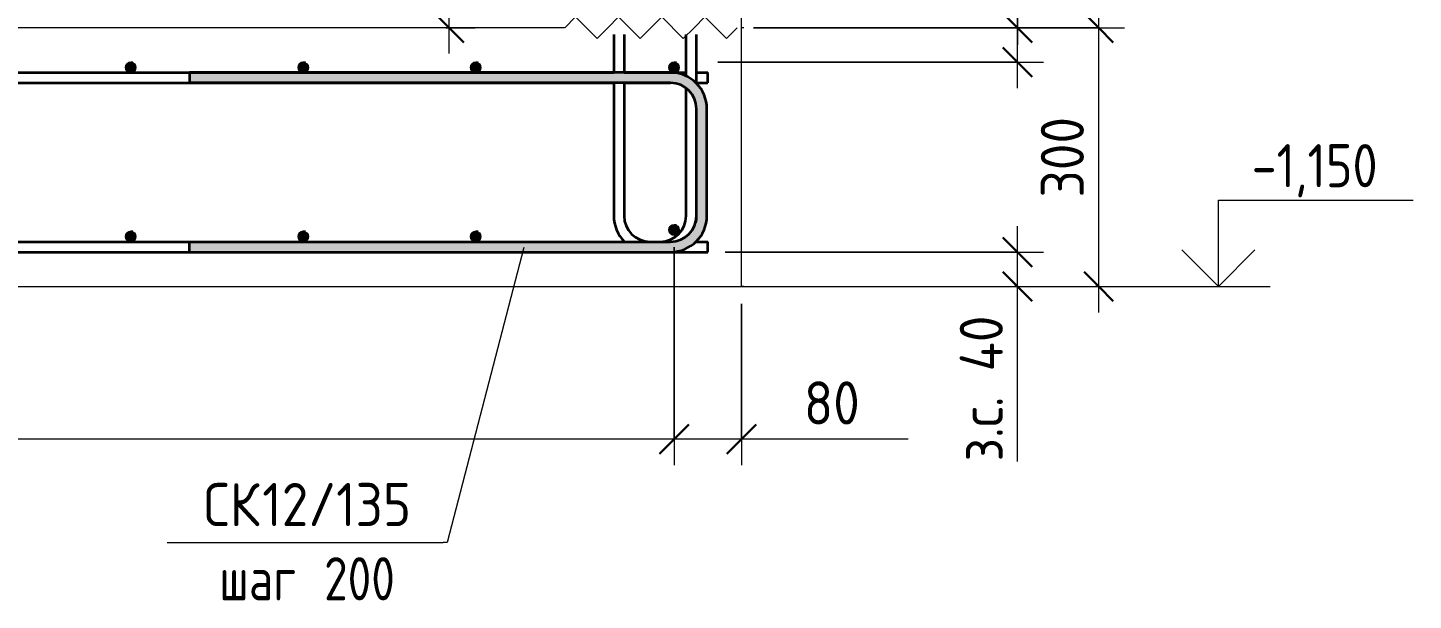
# Model space of a CAD drawing. Header units: millimetres. Extents: x 3129 to 68868, y -1586 to 12682.
# Drawn here: x 5638 to 7245, y -1514 to -850 of the extents above; entities that cross this region are included whole.
import ezdxf

# ---------------------------------------------------------------- set-up
doc = ezdxf.new("R2010")
doc.units = ezdxf.units.MM
doc.linetypes.add('01 Штриховая _2 мм_', pattern=[3, 2, -1])
for name, color, linetype, lineweight in [('AA_Dim', 7, 'Continuous', 9), ('AA_Dim-20', 7, 'Continuous', 9), ('AA_Linii', 7, 'Continuous', 9), ('AA_Oformlenie', 7, 'Continuous', 9), ('AA_Vinoska', 7, 'Continuous', 9), ('AA_Visotnaya otmetka', 7, 'Continuous', 9), ('AF_Lestnica', 7, '01 Штриховая _2 мм_', 9), ('AF_Perekritie_Опалубка', 253, 'Continuous', 20), ('AF_Stena_Гидроизоляция', 253, 'Continuous', 20), ('KR_Armatura', 7, 'Continuous', 20), ('KR_Armatura_Tonkie', 7, 'Continuous', 20)]:
    doc.layers.add(name, color=color, linetype=linetype, lineweight=lineweight)
doc.styles.add('ISOCPEUR', font='isocpeur.TTF', dxfattribs={"width": 0.85, "height": 50})
doc.styles.add('ISOCPEUR_1', font='isocpeur.TTF', dxfattribs={"width": 0.9, "height": 50})
doc.styles.add('ISOCPEUR_2', font='isocpeur.TTF', dxfattribs={"width": 0.8, "height": 50})
doc.dimstyles.new('05_Округл_1мм__прозр_', dxfattribs={"dimscale": 304.8, "dimtxt": 50.137748, "dimasz": 0.111549, "dimexe": 0.098425, "dimexo": 0.065617, "dimgap": 0.006562, "dimtad": 1, "dimdec": 0, "dimdsep": 46, "dimtxsty": 'ISOCPEUR_1', "dimblk1": 'OBLIQUE', "dimblk2": 'OBLIQUE', "dimsah": 1, "dimcen": 0.09, "dimdle": 0.098425, "dimazin": 0, "dimtfac": 1, "dimtdec": 4, "dimtix": 1, "dimtmove": 1, "dimatfit": 3, "dimfxl": 1, "dimtvp": 1, "dimtolj": 1, "dimtzin": 0, "dimlwd": 18, "dimlwe": 18, "dimarcsym": 2})
doc.dimstyles.new('05_Округл_1мм__прозр__1', dxfattribs={"dimscale": 304.8, "dimtxt": 50.137748, "dimasz": 0.111549, "dimexe": 0.098425, "dimexo": 0.065617, "dimgap": 0.006562, "dimtad": 1, "dimdec": 0, "dimdsep": 46, "dimtxsty": 'ISOCPEUR_1', "dimblk1": 'OBLIQUE', "dimblk2": 'OBLIQUE', "dimsah": 1, "dimcen": 0.09, "dimdle": 0.098425, "dimazin": 0, "dimtfac": 1, "dimtdec": 4, "dimtix": 1, "dimtmove": 0, "dimatfit": 3, "dimfxl": 1, "dimtvp": 1, "dimtolj": 1, "dimtzin": 0, "dimlwd": 18, "dimlwe": 18, "dimarcsym": 2})

# ---------------------------------------------------------------- blocks, each defined once
blk = doc.blocks.new('Лестницы 2 - Лестницы 1-3699303-Сечение 7')
at = {"layer": 'AF_Lestnica', "lineweight": 20}
blk.add_line((6468.7, -850), (6465.8, -850), dxfattribs=at)
blk = doc.blocks.new('Последовательность узлов - 3мм масшт20 маскировка-904226-Сечение 7')
at = {"layer": 'AA_Oformlenie'}
for p, q in [((3770.8, -850), (3783.3, -837.5)), ((3808.3, -862.5), (3783.3, -837.5)), ((3820.8, -850), (3808.3, -862.5)), ((3820.8, -850), (3833.3, -837.5)), ((3858.3, -862.5), (3833.3, -837.5)), ((3870.8, -850), (3858.3, -862.5)), ((3870.8, -850), (3883.3, -837.5)), ((3908.3, -862.5), (3883.3, -837.5)), ((3920.8, -850), (3908.3, -862.5)), ((3920.8, -850), (3933.3, -837.5)), ((3958.3, -862.5), (3933.3, -837.5)), ((3970.8, -850), (3958.3, -862.5))]:
    blk.add_line(p, q, dxfattribs=at)
blk = doc.blocks.new('Высотные отметки - Стрелка вверх-400292-Сечение 7')
at = {"layer": 'AA_Vinoska'}
for p, q in [((7018.9, -1050), (7244.9, -1050)), ((7018.9, -1150), (7018.9, -1050)), ((7018.9, -1150), (6976.5, -1107.6)), ((7018.9, -1150), (7061.3, -1107.6)), ((6958.9, -1150), (7078.9, -1150))]:
    blk.add_line(p, q, dxfattribs=at)
blk = doc.blocks.new('DIMBLOCK1-Сечение 7')
at = {"layer": 'AA_Dim-20', "lineweight": 18}
for p, q in [((6387.8, -1104.4), (6387.8, -1357.1)), ((6387.8, -1327.1), (6387.8, -1104.4)), ((6465.8, -1170), (6465.8, -1357.1)), ((6465.8, -1327.1), (6465.8, -1170)), ((6495.8, -1327.1), (6387.8, -1327.1)), ((6518.3, -1327.1), (6426.8, -1327.1)), ((6659.3, -1327.1), (6518.3, -1327.1))]:
    blk.add_line(p, q, dxfattribs=at)
at = {"layer": 'AA_Dim-20', "lineweight": 30}
for p, q in [((6387.8, -1327.1), (6404.8, -1310.1)), ((6465.8, -1327.1), (6482.8, -1310.1)), ((6387.8, -1327.1), (6370.8, -1344.1)), ((6465.8, -1327.1), (6448.8, -1344.1))]:
    blk.add_line(p, q, dxfattribs=at)
at = {"layer": 'AA_Dim-20', "color": 0, "lineweight": 18, "insert": (6538.3, -1259.9), "char_height": 50, "width": 145.305, "attachment_point": 1, "line_spacing_factor": 1.135194, "style": 'ISOCPEUR_1'}
blk.add_mtext('80\\fISOCPEUR|b0|i0|c130|p34|;\\W.9;ㅤ', dxfattribs=at)
blk = doc.blocks.new('_Oblique')
at = {"color": 0, "linetype": 'ByBlock', "lineweight": -2}
blk.add_line((-0.5, -0.5), (0.5, 0.5), dxfattribs=at)
blk = doc.blocks.new('DIMBLOCK2-Сечение 7')
at = {"layer": 'AA_Dim-20', "lineweight": 18}
for p, q in [((6387.8, -1104.4), (6387.8, -1357.1)), ((6387.8, -1327.1), (6387.8, -1104.4)), ((3957.8, -1118), (3957.8, -1357.1)), ((3957.8, -1327.1), (3957.8, -1118)), ((6387.8, -1327.1), (3957.8, -1327.1))]:
    blk.add_line(p, q, dxfattribs=at)
at = {"layer": 'AA_Dim-20', "lineweight": 30}
for p, q in [((3957.8, -1327.1), (3974.8, -1310.1)), ((6387.8, -1327.1), (6404.8, -1310.1)), ((3957.8, -1327.1), (3940.8, -1344.1)), ((6387.8, -1327.1), (6370.8, -1344.1))]:
    blk.add_line(p, q, dxfattribs=at)
at = {"layer": 'AA_Dim-20', "color": 0, "lineweight": 18, "insert": (5003.9, -1259.9), "char_height": 50, "width": 405.264, "attachment_point": 1, "line_spacing_factor": 1.135194, "style": 'ISOCPEUR_1'}
blk.add_mtext('12х200=2400', dxfattribs=at)
blk = doc.blocks.new('DIMBLOCK7-Сечение 7')
at = {"layer": 'AA_Dim-20', "lineweight": 18}
for p, q in [((6786.1, -1180), (6786.1, -1080)), ((6446.9, -1110), (6816.1, -1110)), ((6786.1, -1110), (6446.9, -1110)), ((6786.1, -1158.6), (6786.1, -1130)), ((6782.1, -1150), (6816.1, -1150)), ((6786.1, -1150), (6782.1, -1150)), ((6786.1, -1352.7), (6786.1, -1158.6))]:
    blk.add_line(p, q, dxfattribs=at)
at = {"layer": 'AA_Dim-20', "lineweight": 30}
for p, q in [((6786.1, -1110), (6769.1, -1093)), ((6786.1, -1110), (6803.1, -1127)), ((6786.1, -1150), (6769.1, -1133)), ((6786.1, -1150), (6803.1, -1167))]:
    blk.add_line(p, q, dxfattribs=at)
at = {"layer": 'AA_Dim-20', "color": 0, "lineweight": 18, "insert": (6719, -1352.7), "char_height": 50, "width": 208.876, "attachment_point": 1, "rotation": 90, "line_spacing_factor": 1.135194, "style": 'ISOCPEUR_1'}
blk.add_mtext('з.с. 40', dxfattribs=at)
blk = doc.blocks.new('DIMBLOCK8-Сечение 7')
at = {"layer": 'AA_Dim-20', "lineweight": 18}
for p, q in [((6786.1, -649.2), (6786.1, -843.3)), ((6786.1, -920), (6786.1, -820)), ((6481.2, -850), (6816.1, -850)), ((6786.1, -850), (6481.2, -850)), ((6786.1, -843.3), (6786.1, -870)), ((6438.4, -890), (6816.1, -890)), ((6786.1, -890), (6438.4, -890))]:
    blk.add_line(p, q, dxfattribs=at)
at = {"layer": 'AA_Dim-20', "lineweight": 30}
for p, q in [((6786.1, -850), (6769.1, -833)), ((6786.1, -850), (6803.1, -867)), ((6786.1, -890), (6769.1, -873)), ((6786.1, -890), (6803.1, -907))]:
    blk.add_line(p, q, dxfattribs=at)
at = {"layer": 'AA_Dim-20', "color": 0, "lineweight": 18, "insert": (6719, -823.3), "char_height": 50, "width": 208.876, "attachment_point": 1, "rotation": 90, "line_spacing_factor": 1.135194, "style": 'ISOCPEUR_1'}
blk.add_mtext('з.с. 40', dxfattribs=at)
blk = doc.blocks.new('DIMBLOCK9-Сечение 7')
at = {"layer": 'AA_Dim-20', "lineweight": 30}
for p, q in [((6880.1, -850), (6863.1, -833)), ((6880.1, -850), (6897.1, -867)), ((6880.1, -1150), (6863.1, -1133)), ((6880.1, -1150), (6897.1, -1167))]:
    blk.add_line(p, q, dxfattribs=at)
at = {"layer": 'AA_Dim-20', "lineweight": 18}
for p, q in [((6880.1, -1180), (6880.1, -820)), ((6479.8, -850), (6910.1, -850)), ((6880.1, -850), (6479.8, -850)), ((6876.1, -1150), (6910.1, -1150)), ((6880.1, -1150), (6876.1, -1150))]:
    blk.add_line(p, q, dxfattribs=at)
at = {"layer": 'AA_Dim-20', "color": 0, "lineweight": 18, "insert": (6813, -1046.8), "char_height": 50, "width": 112.384, "attachment_point": 1, "rotation": 90, "line_spacing_factor": 1.135194, "style": 'ISOCPEUR_1'}
blk.add_mtext('300', dxfattribs=at)
blk = doc.blocks.new('DIMBLOCK13-Сечение 7')
at = {"layer": 'AA_Dim-20', "lineweight": 18}
for p, q in [((6025.6, -689.1), (6025.6, -771.5)), ((6025.6, -771.5), (6127.1, -825)), ((6291.8, -800), (6097.1, -800)), ((6127.1, -880), (6127.1, -800)), ((6127.1, -800), (6291.8, -800)), ((6123.1, -850), (6157.1, -850)), ((6127.1, -850), (6123.1, -850))]:
    blk.add_line(p, q, dxfattribs=at)
at = {"layer": 'AA_Dim-20', "lineweight": 30}
for p, q in [((6127.1, -800), (6110.1, -783)), ((6127.1, -800), (6144.1, -817)), ((6127.1, -850), (6110.1, -833)), ((6127.1, -850), (6144.1, -867))]:
    blk.add_line(p, q, dxfattribs=at)
at = {"layer": 'AA_Dim-20', "color": 0, "lineweight": 18, "insert": (5958.5, -751.5), "char_height": 50, "width": 74.923, "attachment_point": 1, "rotation": 90, "line_spacing_factor": 1.135194, "style": 'ISOCPEUR_1'}
blk.add_mtext('50', dxfattribs=at)
blk = doc.blocks.new('042_М_Арматуры - Диам длина поз _ Комментарий-2260297-Сечение 7')
at = {"layer": 'AA_Vinoska'}
blk.add_line((4423.6, -557.5), (4743.6, -557.5), dxfattribs=at)

msp = doc.modelspace()

# ---------------------------------------------------------------- hatches: boundary and pattern name
at = {"layer": 'KR_Armatura'}
h = msp.add_hatch(color=256, dxfattribs=at)
edge = h.paths.add_edge_path()
edge.add_arc((5757.8, -896), 6, 0, 360)
for points in [[(5757.8, -902), (5763, -899), (5763, -893), (5757.8, -890), (5752.6, -893), (5752.6, -899)], [(5957.8, -902), (5963, -899), (5963, -893), (5957.8, -890), (5952.6, -893), (5952.6, -899)], [(6157.8, -902), (6163, -899), (6163, -893), (6157.8, -890), (6152.6, -893), (6152.6, -899)], [(6387.8, -902), (6393, -899), (6393, -893), (6387.8, -890), (6382.6, -893), (6382.6, -899)], [(5757.8, -1098), (5763, -1095), (5763, -1089), (5757.8, -1086), (5752.6, -1089), (5752.6, -1095)], [(5957.8, -1098), (5963, -1095), (5963, -1089), (5957.8, -1086), (5952.6, -1089), (5952.6, -1095)], [(6157.8, -1098), (6163, -1095), (6163, -1089), (6157.8, -1086), (6152.6, -1089), (6152.6, -1095)], [(6387.8, -1090.4), (6393, -1087.4), (6393, -1081.4), (6387.8, -1078.4), (6382.6, -1081.4), (6382.6, -1087.4)]]:
    msp.add_hatch(color=256, dxfattribs=at).paths.add_polyline_path(points)
h = msp.add_hatch(color=256, dxfattribs=at)
edge = h.paths.add_edge_path()
edge.add_arc((5957.8, -896), 6, 0, 360)
h = msp.add_hatch(color=256, dxfattribs=at)
edge = h.paths.add_edge_path()
edge.add_arc((6157.8, -896), 6, 0, 360)
h = msp.add_hatch(color=256, dxfattribs=at)
edge = h.paths.add_edge_path()
edge.add_arc((6387.8, -896), 6, 0, 360)
h = msp.add_hatch(color=256, dxfattribs=at)
edge = h.paths.add_edge_path()
edge.add_arc((5757.8, -1092), 6, 0, 360)
h = msp.add_hatch(color=256, dxfattribs=at)
edge = h.paths.add_edge_path()
edge.add_arc((5957.8, -1092), 6, 0, 360)
h = msp.add_hatch(color=256, dxfattribs=at)
edge = h.paths.add_edge_path()
edge.add_arc((6157.8, -1092), 6, 0, 360)
h = msp.add_hatch(color=256, dxfattribs=at)
edge = h.paths.add_edge_path()
edge.add_arc((6387.8, -1084.4), 6, 0, 360)
at = {"layer": 'KR_Armatura_Tonkie'}
for points in [[(6317.8, -914), (6383.8, -914), (6383.8, -902), (5825.8, -902), (5825.8, -914), (6301.8, -914)], [(6420.2, -944), (6425.8, -944), (6424.4, -933.1), (6420.2, -923), (6413.5, -914.3), (6404.8, -907.6), (6394.7, -903.4), (6383.8, -902), (6383.8, -914), (6391.6, -915), (6398.8, -918), (6405.2, -923), (6409.8, -929), (6412.8, -936.2), (6413.8, -944), (6416, -944)], [(6413.8, -1068), (6425.8, -1068), (6425.8, -944), (6413.8, -944), (6413.8, -1068)], [(6383.8, -1110), (6394.7, -1108.6), (6404.8, -1104.4), (6413.8, -1097.3), (6420.2, -1089), (6424.4, -1078.9), (6425.8, -1068), (6413.8, -1068), (6412.8, -1075.8), (6409.8, -1083), (6404.5, -1089.6), (6398.8, -1094), (6391.6, -1097), (6383.8, -1098), (6383.8, -1108.6)], [(6157.8, -1110), (6383.8, -1110), (6383.8, -1098), (5825.8, -1098), (5825.8, -1110), (6157.8, -1110)]]:
    msp.add_hatch(color=256, dxfattribs=at).paths.add_polyline_path(points)

# ---------------------------------------------------------------- linework, layer by layer
at = {"layer": 'AA_Linii'}
for p, q in [((6157.8, -1092), (6157.8, -1098)), ((6387.8, -1090.4), (6387.8, -1084.4))]:
    msp.add_line(p, q, dxfattribs=at)
at = {"layer": 'AA_Vinoska'}
for p, q in [((6213.7, -1104.7), (6124.8, -1446.7)), ((6124.8, -1446.7), (6120.1, -1446.7))]:
    msp.add_line(p, q, dxfattribs=at)
at = {"layer": 'AA_Visotnaya otmetka'}
for p, q in [((6396.5, -1150), (6782.3, -1150)), ((6782.3, -1150), (7018.9, -1150))]:
    msp.add_line(p, q, dxfattribs=at)
at = {"layer": 'AF_Perekritie_Опалубка'}
for p, q in [((6260.9, -850), (3970.8, -850)), ((6465.8, -1150), (6465.8, -850)), ((3770.8, -1150), (6465.8, -1150)), ((6468.7, -1150), (6465.8, -1150))]:
    msp.add_line(p, q, dxfattribs=at)
at = {"layer": 'AF_Stena_Гидроизоляция'}
msp.add_line((6465.8, -850), (6465.8, -318), dxfattribs=at)
at = {"layer": 'KR_Armatura'}
for p, q in [((5757.8, -890), (5752.6, -893)), ((5752.6, -893), (5752.6, -899)), ((5752.6, -899), (5757.8, -902)), ((5760.3, -890), (5757.8, -890)), ((5763, -893), (5757.8, -890)), ((5757.8, -902), (5763, -899)), ((5763, -899), (5763, -893)), ((5957.8, -890), (5952.6, -893)), ((5952.6, -893), (5952.6, -899)), ((5952.6, -899), (5957.8, -902)), ((5960.4, -890), (5957.8, -890)), ((5957.8, -890), (5957.8, -890)), ((5963, -893), (5957.8, -890)), ((5957.8, -902), (5963, -899)), ((5963, -899), (5963, -893)), ((6157.8, -890), (6152.6, -893)), ((6152.6, -893), (6152.6, -899)), ((6152.6, -899), (6157.8, -902)), ((6160.5, -890), (6157.8, -890)), ((6157.8, -890), (6157.8, -890)), ((6163, -893), (6157.8, -890)), ((6157.8, -902), (6163, -899)), ((6163, -899), (6163, -893)), ((6387.8, -890), (6382.6, -893)), ((6382.6, -893), (6382.6, -899)), ((6382.6, -899), (6387.8, -902)), ((6390.7, -890), (6387.8, -890)), ((6387.8, -890), (6387.8, -890)), ((6393, -893), (6387.8, -890)), ((6387.8, -902), (6393, -899)), ((6393, -899), (6393, -893)), ((5760.3, -902), (5757.8, -902)), ((5960.4, -902), (5957.8, -902)), ((6160.5, -902), (6157.8, -902)), ((6390.7, -902), (6387.8, -902)), ((5757.8, -1086), (5752.6, -1089)), ((5752.6, -1089), (5752.6, -1095)), ((5760.3, -1086), (5757.8, -1086)), ((5763, -1089), (5757.8, -1086)), ((5763, -1095), (5763, -1089)), ((5957.8, -1086), (5952.6, -1089)), ((5952.6, -1089), (5952.6, -1095)), ((5960.4, -1086), (5957.8, -1086)), ((5957.8, -1086), (5957.8, -1086)), ((5963, -1089), (5957.8, -1086)), ((5963, -1095), (5963, -1089)), ((6157.8, -1086), (6152.6, -1089)), ((6152.6, -1089), (6152.6, -1095)), ((6160.5, -1086), (6157.8, -1086)), ((6157.8, -1086), (6157.8, -1086)), ((6163, -1089), (6157.8, -1086)), ((6163, -1095), (6163, -1089)), ((6387.8, -1078.4), (6382.6, -1081.4)), ((6382.6, -1081.4), (6382.6, -1087.4)), ((6382.6, -1087.4), (6387.8, -1090.4)), ((6390.7, -1078.4), (6387.8, -1078.4)), ((6387.8, -1078.4), (6387.8, -1078.4)), ((6393, -1081.4), (6387.8, -1078.4)), ((6387.8, -1090.4), (6393, -1087.4)), ((6390.7, -1090.4), (6387.8, -1090.4)), ((6393, -1087.4), (6393, -1081.4)), ((5752.6, -1095), (5757.8, -1098)), ((5757.8, -1098), (5763, -1095)), ((5760.3, -1098), (5757.8, -1098)), ((5952.6, -1095), (5957.8, -1098)), ((5957.8, -1098), (5963, -1095)), ((5960.4, -1098), (5957.8, -1098)), ((6152.6, -1095), (6157.8, -1098)), ((6157.8, -1098), (6163, -1095)), ((6160.5, -1098), (6157.8, -1098))]:
    msp.add_line(p, q, dxfattribs=at)
for centre in [(5757.8, -896), (5957.8, -896), (6157.8, -896), (6387.8, -896), (5757.8, -1092), (5957.8, -1092), (6157.8, -1092), (6387.8, -1084.4)]:
    msp.add_circle(centre, 6, dxfattribs=at)
for centre in [(5757.8, -896), (5957.8, -896), (6157.8, -896), (6387.8, -896), (5757.8, -1092), (5957.8, -1092), (6157.8, -1092), (6387.8, -1084.4)]:
    msp.add_arc(centre, 6, 90, 270, dxfattribs=at)
at = {"layer": 'KR_Armatura_Tonkie', "lineweight": 35}
for p, q in [((6317.8, -858), (6317.8, -902)), ((6329.8, -858), (6329.8, -902)), ((6401.8, -906.4), (6401.8, -858)), ((6413.8, -914.7), (6413.8, -858)), ((3914.8, -902), (6317.8, -902)), ((3914.8, -914), (6317.8, -914)), ((6383.8, -902), (5825.8, -902)), ((5825.8, -902), (5825.8, -914)), ((6383.8, -914), (5825.8, -914)), ((6317.8, -914), (6317.8, -1068)), ((6329.8, -902), (6401.8, -902)), ((6329.8, -914), (6383.8, -914)), ((6329.8, -914), (6329.8, -1068)), ((6413.8, -902), (6426.9, -902)), ((6413.8, -914), (6426.9, -914)), ((6426.9, -914), (6426.9, -902)), ((6401.8, -1068), (6401.8, -920.3)), ((6413.8, -1068), (6413.8, -944)), ((6413.8, -1068), (6413.8, -944)), ((6425.8, -1068), (6425.8, -944)), ((3902.1, -1098), (6330.5, -1098)), ((3902.1, -1098), (6330.5, -1098)), ((5825.8, -1098), (6383.8, -1098)), ((5825.8, -1110), (5825.8, -1098)), ((6359.8, -1098), (6371.8, -1098)), ((6359.8, -1098), (6371.8, -1098)), ((6359.8, -1098), (6371.8, -1098)), ((6413.1, -1098), (6426.9, -1098)), ((6413.1, -1098), (6426.9, -1098)), ((6426.9, -1110), (6426.9, -1098)), ((6426.9, -1110), (6426.9, -1098)), ((3812.5, -1110), (6426.9, -1110)), ((3812.5, -1110), (6426.9, -1110)), ((5825.8, -1110), (6383.8, -1110)), ((6359.8, -1110), (6371.8, -1110))]:
    msp.add_line(p, q, dxfattribs=at)
for centre, radius, start, end in [((6383.8, -944), 42, 0, 90), ((6383.8, -944), 30, 360, 90), ((6359.8, -1068), 42, 180, 225.6776), ((6359.8, -1068), 30, 180, 270), ((6371.8, -1068), 30, 270, 0), ((6383.8, -1068), 30, 270, 0), ((6383.8, -1068), 42, 270, 360), ((6371.8, -1068), 42, 349.2857, 360)]:
    msp.add_arc(centre, radius, start, end, dxfattribs=at)

# ---------------------------------------------------------------- block references
at = {"layer": 'AA_Linii'}
msp.add_blockref('Лестницы 2 - Лестницы 1-3699303-Сечение 7', (0, 0), dxfattribs=at)
at = {"layer": 'AA_Oformlenie'}
msp.add_blockref('Последовательность узлов - 3мм масшт20 маскировка-904226-Сечение 7', (2490.2, 0), dxfattribs=at)
at = {"layer": 'AA_Vinoska'}
for name, p in [('Высотные отметки - Стрелка вверх-400292-Сечение 7', (0, 0)), ('042_М_Арматуры - Диам длина поз _ Комментарий-2260297-Сечение 7', (1376.5, -889.2))]:
    msp.add_blockref(name, p, dxfattribs=at)

# ---------------------------------------------------------------- texts
at = {"layer": 'AA_Vinoska', "char_height": 50, "attachment_point": 1}
for s, insert, width, style in [('СК', (5842.4, -1377.7), 82.253, 'ISOCPEUR_1'), ('12/135', (5910.3, -1377.7), 210.683, 'ISOCPEUR_1'), (' 200', (5956.5, -1463.7), 133.401, 'ISOCPEUR_2'), ('шаг', (5860.2, -1463.7), 116.726, 'ISOCPEUR_2')]:
    msp.add_mtext(s, dxfattribs=dict(at, insert=insert, width=width, style=style))
at = {"layer": 'AA_Visotnaya otmetka', "insert": (7057.5, -984.9), "char_height": 50, "width": 171.464, "attachment_point": 1, "line_spacing_factor": 1.135194, "style": 'ISOCPEUR'}
msp.add_mtext('-1,150', dxfattribs=at)

# ---------------------------------------------------------------- dimensions: what is measured, and where the dimension line sits
at = {"layer": 'AA_Dim', "lineweight": 18}
for base, p1, p2, override, picture, middle in [((6786.1, -850), (6418.4, -890), (6461.2, -850), {"dimpost": 'з.с. <>', "dimfxl": 58.568536}, 'DIMBLOCK8-Сечение 7', (6752.3, -718.8)), ((6127.1, -800), (6103.1, -850), (6311.8, -800), {"dimpost": '<>', "dimfxl": 214.592261}, 'DIMBLOCK13-Сечение 7', (5991.8, -714.1)), ((6786.1, -1110), (6762.1, -1150), (6426.9, -1110), {"dimpost": 'з.с. <>', "dimfxl": 337.524207}, 'DIMBLOCK7-Сечение 7', (6752.3, -1248.3))]:
    dim = msp.add_linear_dim(base=base, p1=p1, p2=p2, angle=90, dimstyle='05_Округл_1мм__прозр_', override=override, dxfattribs=at)
    dim.commit()
    dim.dimension.update_dxf_attribs({"geometry": picture, "text_midpoint": middle, "dimtype": 160, "text_rotation": 90})
dim = msp.add_linear_dim(base=(6880.1, -850), p1=(6856.1, -1150), p2=(6459.8, -850), angle=90, dimstyle='05_Округл_1мм__прозр__1', override={"dimpost": '<>', "dimfxl": 497.012201}, dxfattribs=at)
dim.commit()
dim.dimension.update_dxf_attribs({"geometry": 'DIMBLOCK9-Сечение 7', "text_midpoint": (6853.1, -1000)})
dim = msp.add_linear_dim(base=(3957.8, -1327.1), p1=(6387.8, -1084.4), p2=(3957.8, -1098), text='12х200=2400', dimstyle='05_Округл_1мм__прозр__1', override={"dimpost": '<>', "dimfxl": 2430.038142}, dxfattribs=at)
dim.commit()
dim.dimension.update_dxf_attribs({"geometry": 'DIMBLOCK2-Сечение 7', "text_midpoint": (5172.8, -1300.1)})
dim = msp.add_linear_dim(base=(6387.8, -1327.1), p1=(6465.8, -1150), p2=(6387.8, -1084.4), text='80ㅤ', dimstyle='05_Округл_1мм__прозр_', override={"dimpost": '<>', "dimfxl": 101.958668}, dxfattribs=at)
dim.commit()
dim.dimension.update_dxf_attribs({"geometry": 'DIMBLOCK1-Сечение 7', "text_midpoint": (6610.9, -1293.3), "dimtype": 160})

doc.saveas('drawing.dxf')
